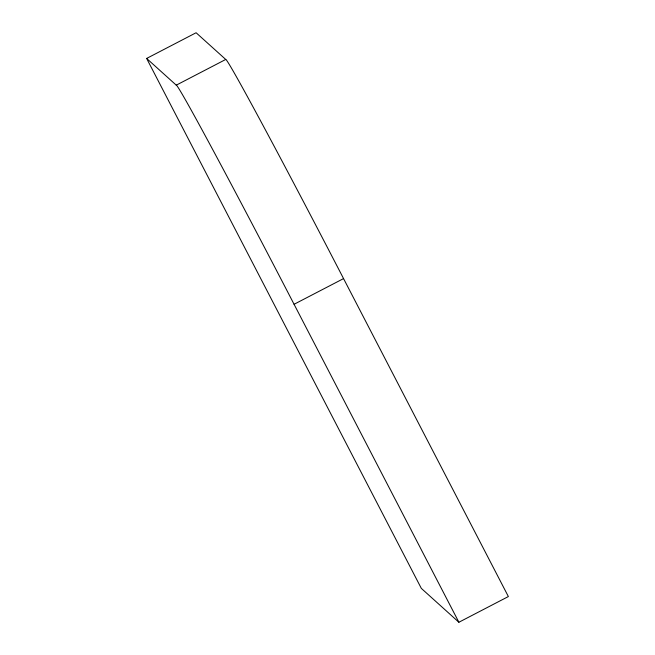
<?xml version="1.0" encoding="UTF-8"?>
<svg xmlns="http://www.w3.org/2000/svg" width="655" height="655" viewBox="0 0 655 655"><rect width="100%" height="100%" fill="white"/><g stroke="black" fill="none" stroke-linecap="round" stroke-linejoin="round"><path stroke-width="0.98" d="M146.63 58.442L196.107 32.75L225.738 59.466A238.969 3.75 62.6 0 1 343.556 278.596L508.37 596.558L458.893 622.25L421.321 588.378L146.63 58.442L176.261 85.158A238.969 3.75 62.6 0 1 294.07 304.288L458.893 622.25M176.261 85.158L225.738 59.466M294.07 304.288L343.556 278.596"/></g></svg>
